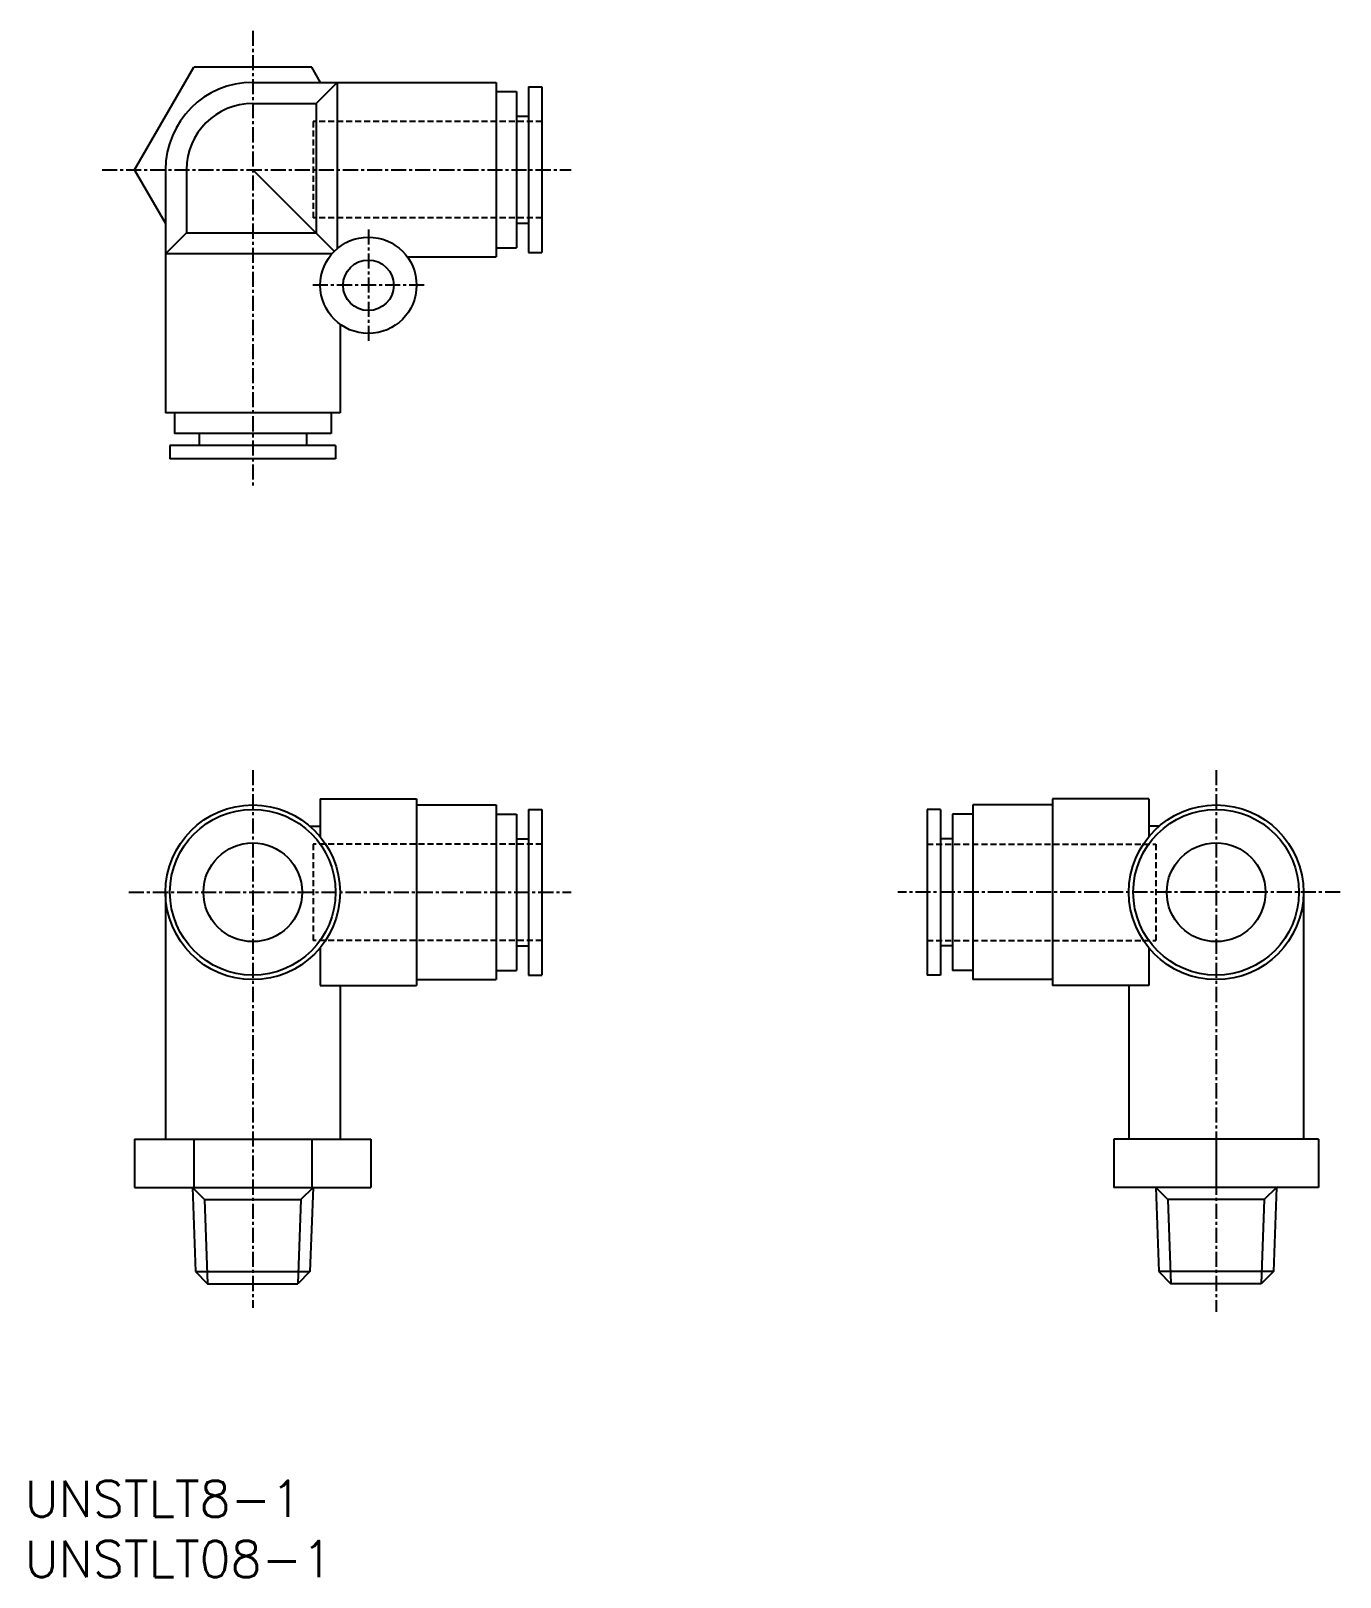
# Model space of a CAD drawing. Extents: x 1 to 109, y 0 to 128.
import ezdxf

# ---------------------------------------------------------------- set-up
doc = ezdxf.new("R2010")
doc.units = 0
doc.linetypes.add('CENTER', pattern=[2, 1.25, -0.25, 0.25, -0.25])
doc.linetypes.add('DASHED', pattern=[0.75, 0.5, -0.25])
doc.layers.get('0').update_dxf_attribs({"linetype": 'CONTINUOUS'})
doc.layers.add('CENTER', color=1, linetype='CENTER')
doc.styles.get("Standard").update_dxf_attribs({"font": 'txt.shx'})

# ---------------------------------------------------------------- blocks, each defined once
blk = doc.blocks.new('*U8')
at = {"color": 7, "linetype": 'CONTINUOUS'}
blk.add_text('UNSTLT08-1', height=3, dxfattribs=at).set_placement((0, 0))
blk = doc.blocks.new('*U9')
at = {"color": 7, "linetype": 'CONTINUOUS'}
blk.add_text('UNSTLT8-1', height=3, dxfattribs=at).set_placement((0, 5))

msp = doc.modelspace()

# ---------------------------------------------------------------- linework, layer by layer
at = {"color": 7, "linetype": 'CONTINUOUS'}
for p, q in [((9.12, 116.86), (14.03, 125.36)), ((23.85, 125.36), (14.03, 125.36)), ((24.57, 124.11), (23.85, 125.36)), ((18.94, 124.11), (39.14, 124.11)), ((25.94, 124.11), (24.19, 122.36)), ((25.94, 124.11), (25.94, 110.3)), ((39.14, 124.11), (39.14, 109.61)), ((39.14, 123.36), (40.84, 123.36)), ((40.84, 123.36), (40.84, 110.36)), ((41.84, 123.74), (41.84, 109.99)), ((41.84, 123.74), (42.94, 123.74)), ((42.94, 123.74), (42.94, 109.99)), ((18.94, 122.36), (24.19, 122.36)), ((24.19, 122.36), (24.19, 111.61)), ((40.84, 121.31), (41.84, 121.31)), ((11.69, 112.42), (9.12, 116.86)), ((11.69, 116.86), (11.69, 96.66)), ((13.44, 116.86), (13.44, 111.61)), ((18.94, 116.86), (25.71, 110.09)), ((40.84, 112.41), (41.84, 112.41)), ((11.69, 109.86), (13.44, 111.61)), ((13.44, 111.61), (24.19, 111.61)), ((25.5, 109.86), (11.69, 109.86)), ((31.78, 109.61), (39.14, 109.61)), ((39.14, 110.36), (40.84, 110.36)), ((41.84, 109.99), (42.94, 109.99)), ((26.19, 104.03), (26.19, 96.66)), ((26.19, 96.66), (11.69, 96.66)), ((12.44, 96.66), (12.44, 94.96)), ((25.44, 96.66), (25.44, 94.96)), ((12.06, 93.96), (12.06, 92.86)), ((25.81, 93.96), (12.06, 93.96)), ((25.44, 94.96), (12.44, 94.96)), ((14.49, 94.96), (14.49, 93.96)), ((23.39, 94.96), (23.39, 93.96)), ((25.81, 93.96), (25.81, 92.86)), ((25.81, 92.86), (12.06, 92.86)), ((24.54, 64.61), (24.54, 61.47)), ((24.54, 64.61), (32.54, 64.61)), ((32.54, 64.61), (32.54, 49.11)), ((85.34, 64.61), (85.34, 49.11)), ((93.34, 64.61), (85.34, 64.61)), ((93.34, 64.61), (93.34, 61.47)), ((32.54, 64.11), (39.14, 64.11)), ((39.14, 64.11), (39.14, 49.61)), ((39.14, 63.36), (40.84, 63.36)), ((40.84, 63.36), (40.84, 50.36)), ((41.84, 63.74), (41.84, 49.99)), ((41.84, 63.74), (42.94, 63.74)), ((42.94, 63.74), (42.94, 49.99)), ((76.04, 63.74), (74.94, 63.74)), ((74.94, 63.74), (74.94, 49.99)), ((76.04, 63.74), (76.04, 49.99)), ((78.74, 63.36), (77.04, 63.36)), ((77.04, 63.36), (77.04, 50.36)), ((85.34, 64.11), (78.74, 64.11)), ((78.74, 64.11), (78.74, 49.61)), ((23.66, 62.36), (24.54, 62.36)), ((94.22, 62.36), (93.34, 62.36)), ((40.84, 61.31), (41.84, 61.31)), ((77.04, 61.31), (76.04, 61.31)), ((11.69, 56.86), (11.69, 36.36)), ((106.19, 56.86), (106.19, 36.36)), ((24.54, 52.26), (24.54, 49.11)), ((40.84, 52.41), (41.84, 52.41)), ((77.04, 52.41), (76.04, 52.41)), ((93.34, 52.26), (93.34, 49.11)), ((39.14, 50.36), (40.84, 50.36)), ((78.74, 50.36), (77.04, 50.36)), ((24.54, 49.11), (32.54, 49.11)), ((26.19, 49.11), (26.19, 36.36)), ((32.54, 49.61), (39.14, 49.61)), ((41.84, 49.99), (42.94, 49.99)), ((76.04, 49.99), (74.94, 49.99)), ((85.34, 49.61), (78.74, 49.61)), ((93.34, 49.11), (85.34, 49.11)), ((91.69, 49.11), (91.69, 36.36)), ((9.12, 36.36), (28.75, 36.36)), ((9.12, 36.36), (9.12, 32.36)), ((14.03, 36.36), (14.03, 32.36)), ((23.85, 36.36), (23.85, 32.36)), ((28.75, 36.36), (28.75, 32.36)), ((90.44, 36.36), (90.44, 32.36)), ((107.44, 36.36), (90.44, 36.36)), ((98.94, 36.36), (98.94, 32.36)), ((107.44, 36.36), (107.44, 32.36)), ((9.12, 32.36), (28.75, 32.36)), ((13.94, 32.36), (14.94, 31.36)), ((13.94, 32.36), (14.19, 25.36)), ((23.94, 32.36), (22.94, 31.36)), ((23.94, 32.36), (23.69, 25.36)), ((107.44, 32.36), (90.44, 32.36)), ((93.94, 32.36), (94.94, 31.36)), ((93.94, 32.36), (94.19, 25.36)), ((103.94, 32.36), (102.94, 31.36)), ((103.94, 32.36), (103.69, 25.36)), ((14.94, 31.36), (22.94, 31.36)), ((14.94, 31.36), (15.19, 24.36)), ((22.94, 31.36), (22.69, 24.36)), ((102.94, 31.36), (94.94, 31.36)), ((94.94, 31.36), (95.19, 24.36)), ((102.94, 31.36), (102.69, 24.36)), ((14.19, 25.36), (15.19, 24.36)), ((14.19, 25.36), (23.69, 25.36)), ((23.69, 25.36), (22.69, 24.36)), ((94.19, 25.36), (95.19, 24.36)), ((103.69, 25.36), (94.19, 25.36)), ((103.69, 25.36), (102.69, 24.36)), ((15.19, 24.36), (22.69, 24.36)), ((102.69, 24.36), (95.19, 24.36))]:
    msp.add_line(p, q, dxfattribs=at)
at = {"color": 3, "linetype": 'DASHED'}
for p, q in [((42.94, 120.86), (23.94, 120.86)), ((23.94, 120.86), (23.94, 112.86)), ((42.94, 112.86), (23.94, 112.86)), ((42.94, 60.86), (23.94, 60.86)), ((23.94, 60.86), (23.94, 52.86)), ((74.94, 60.86), (93.94, 60.86)), ((93.94, 60.86), (93.94, 52.86)), ((42.94, 52.86), (23.94, 52.86)), ((74.94, 52.86), (93.94, 52.86))]:
    msp.add_line(p, q, dxfattribs=at)
at = {"color": 7, "linetype": 'CONTINUOUS'}
for centre, radius in [((28.54, 107.26), 4), ((28.54, 107.26), 2.1), ((18.94, 56.86), 7.25), ((18.94, 56.86), 6.88), ((98.94, 56.86), 7.25), ((98.94, 56.86), 6.88), ((18.94, 56.86), 4.1), ((98.94, 56.86), 4.1)]:
    msp.add_circle(centre, radius, dxfattribs=at)
for radius in [7.25, 5.5]:
    msp.add_arc((18.94, 116.86), radius, 90, 180, dxfattribs=at)
at = {"layer": 'CENTER', "color": 1, "linetype": 'CENTER'}
for p, q in [((18.94, 128.38), (18.94, 90.42)), ((6.43, 116.86), (45.38, 116.86)), ((28.54, 111.9), (28.54, 102.62)), ((33.18, 107.26), (23.9, 107.26)), ((18.94, 67), (18.94, 22.35)), ((98.94, 67), (98.94, 22.03)), ((8.65, 56.86), (45.38, 56.86)), ((109.23, 56.86), (72.5, 56.86))]:
    msp.add_line(p, q, dxfattribs=at)

# ---------------------------------------------------------------- block references
at = {"color": 7, "linetype": 'CONTINUOUS'}
for name in ['*U9', '*U8']:
    msp.add_blockref(name, (0, 0), dxfattribs=at)

doc.saveas('drawing.dxf')
